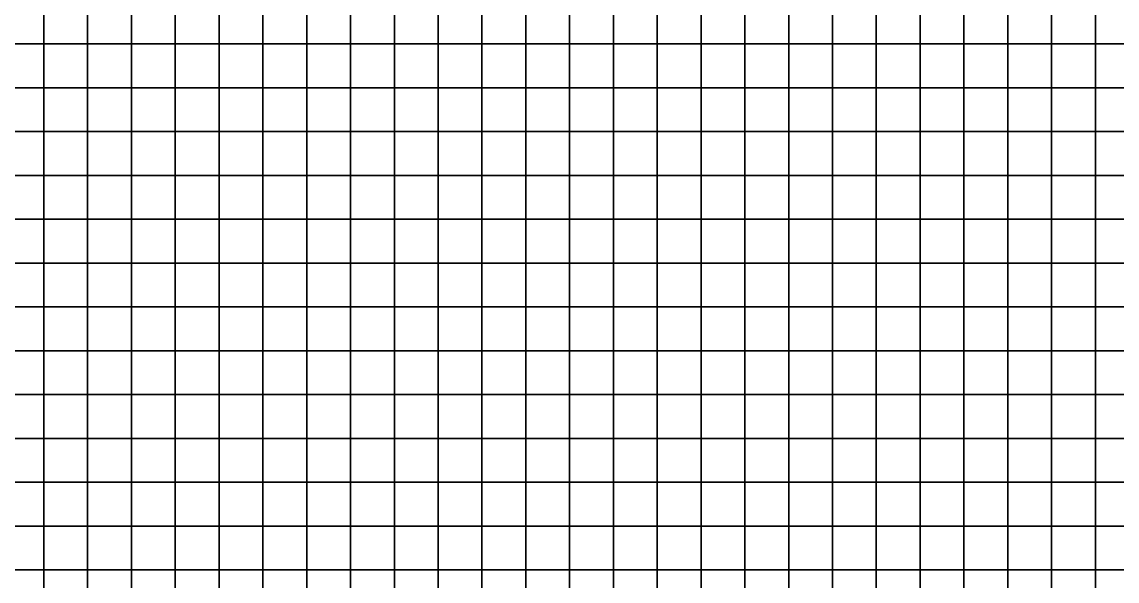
# Model space of a CAD drawing. Extents: x -32000 to 32000, y -32000 to 32000.
# Drawn here: x 320 to 16317, y -23843 to -15680 of the extents above; entities that cross this region are included whole.
import ezdxf

# ---------------------------------------------------------------- set-up
doc = ezdxf.new("R2010")
doc.units = 0

msp = doc.modelspace()

# ---------------------------------------------------------------- linework, layer by layer
at = {"color": 1}
for points in [[(0, -16000, 3322.4719), (640, -16000, 3743.3154), (640, -15360, 3744.3469), (0, -15360, 3295.3147)], [(640, -16000, 3743.3154), (1280, -16000, 3965.6455), (1280, -15360, 4172.8418), (640, -15360, 3744.3469)], [(1280, -16000, 3965.6455), (1920, -16000, 4228.9575), (1920, -15360, 4665.1421), (1280, -15360, 4172.8418)], [(1920, -16000, 4228.9575), (2559.9961, -16000, 4724.1167), (2559.9961, -15360, 5112.1948), (1920, -15360, 4665.1421)], [(2559.9961, -16000, 4724.1167), (3200, -16000, 5053.4829), (3200, -15360, 5310.2881), (2559.9961, -15360, 5112.1948)], [(3200, -16000, 5053.4829), (3840, -16000, 5204.1694), (3840, -15360, 5344.668), (3200, -15360, 5310.2881)], [(3840, -16000, 5204.1694), (4480, -16000, 5175.1489), (4480, -15360, 5139.6001), (3840, -15360, 5344.668)], [(4480, -16000, 5175.1489), (5120, -16000, 4936.2231), (5120, -15360, 4775.9131), (4480, -15360, 5139.6001)], [(5120, -16000, 4936.2231), (5760, -16000, 4782.208), (5760, -15360, 4650.2207), (5120, -15360, 4775.9131)], [(5760, -16000, 4782.208), (6399.9961, -16000, 4674.9688), (6399.9961, -15360, 4616.5952), (5760, -15360, 4650.2207)], [(6399.9961, -16000, 4674.9688), (7040, -16000, 4743.7866), (7040, -15360, 4615.27), (6399.9961, -15360, 4616.5952)], [(7040, -16000, 4743.7866), (7680, -16000, 4905.7861), (7680, -15360, 4710.7886), (7040, -15360, 4615.27)], [(7680, -16000, 4905.7861), (8320, -16000, 4837.8809), (8320, -15360, 4796.9106), (7680, -15360, 4710.7886)], [(8320, -16000, 4837.8809), (8960, -16000, 4660.4844), (8960, -15360, 4781.5615), (8320, -15360, 4796.9106)], [(8960, -16000, 4660.4844), (9600, -16000, 4389.3901), (9600, -15360, 4566.2861), (8960, -15360, 4781.5615)], [(9600, -16000, 4389.3901), (10239.9961, -16000, 4164.2495), (10239.9961, -15360, 4310.0435), (9600, -15360, 4566.2861)], [(10239.9961, -16000, 4164.2495), (10879.9961, -16000, 4037.9917), (10879.9961, -15360, 4078.7285), (10239.9961, -15360, 4310.0435)], [(10879.9961, -16000, 4037.9917), (11520, -16000, 4024.9473), (11520, -15360, 4028.1472), (10879.9961, -15360, 4078.7285)], [(11520, -16000, 4024.9473), (12160, -16000, 4026.2725), (12160, -15360, 4029.4727), (11520, -15360, 4028.1472)], [(12160, -16000, 4026.2725), (12800, -16000, 4088.343), (12800, -15360, 4057.9089), (12160, -15360, 4029.4727)], [(12800, -16000, 4088.343), (13440, -16000, 4213.4424), (13440, -15360, 4149.7129), (12800, -15360, 4057.9089)], [(13440, -16000, 4213.4424), (14079.9961, -16000, 4277.8579), (14079.9961, -15360, 4300.4595), (13440, -15360, 4149.7129)], [(14079.9961, -16000, 4277.8579), (14719.9961, -16000, 4296.0195), (14719.9961, -15360, 4500.2432), (14079.9961, -15360, 4300.4595)], [(14719.9961, -16000, 4296.0195), (15360, -16000, 4269.3237), (15360, -15360, 4456.543), (14719.9961, -15360, 4500.2432)], [(15360, -16000, 4269.3237), (16000, -16000, 4167.4043), (16000, -15360, 4258.9121), (15360, -15360, 4456.543)], [(16000, -16000, 4167.4043), (16640, -16000, 4043.2969), (16640, -15360, 4107.3501), (16000, -15360, 4258.9121)], [(0, -16640, 3278.814), (640, -16640, 3703.8875), (640, -16000, 3743.3154), (0, -16000, 3322.4719)], [(640, -16640, 3703.8875), (1280, -16640, 4006.9683), (1280, -16000, 3965.6455), (640, -16000, 3743.3154)], [(1280, -16640, 4006.9683), (1920, -16640, 4136.2939), (1920, -16000, 4228.9575), (1280, -16000, 3965.6455)], [(1920, -16640, 4136.2939), (2559.9961, -16640, 4435.873), (2559.9961, -16000, 4724.1167), (1920, -16000, 4228.9575)], [(2559.9961, -16640, 4435.873), (3200, -16640, 4639.8369), (3200, -16000, 5053.4829), (2559.9961, -16000, 4724.1167)], [(3200, -16640, 4639.8369), (3840, -16640, 4760.1309), (3840, -16000, 5204.1694), (3200, -16000, 5053.4829)], [(3840, -16640, 4760.1309), (4480, -16640, 4902.7231), (4480, -16000, 5175.1489), (3840, -16000, 5204.1694)], [(4480, -16640, 4902.7231), (5120, -16640, 4939.9668), (5120, -16000, 4936.2231), (4480, -16000, 5175.1489)], [(5120, -16640, 4939.9668), (5760, -16640, 4845.3247), (5760, -16000, 4782.208), (5120, -16000, 4936.2231)], [(5760, -16640, 4845.3247), (6399.9961, -16640, 4773.5332), (6399.9961, -16000, 4674.9688), (5760, -16000, 4782.208)], [(6399.9961, -16640, 4773.5332), (7040, -16640, 4953.8311), (7040, -16000, 4743.7866), (6399.9961, -16000, 4674.9688)], [(7040, -16640, 4953.8311), (7680, -16640, 4975.6592), (7680, -16000, 4905.7861), (7040, -16000, 4743.7866)], [(7680, -16640, 4975.6592), (8320, -16640, 4564.3179), (8320, -16000, 4837.8809), (7680, -16000, 4905.7861)], [(8320, -16640, 4564.3179), (8960, -16640, 4231.5073), (8960, -16000, 4660.4844), (8320, -16000, 4837.8809)], [(8960, -16640, 4231.5073), (9600, -16640, 4136.9106), (9600, -16000, 4389.3901), (8960, -16000, 4660.4844)], [(9600, -16640, 4136.9106), (10239.9961, -16640, 4094.7117), (10239.9961, -16000, 4164.2495), (9600, -16000, 4389.3901)], [(10239.9961, -16640, 4094.7117), (10879.9961, -16640, 4031.1897), (10879.9961, -16000, 4037.9917), (10239.9961, -16000, 4164.2495)], [(10879.9961, -16640, 4031.1897), (11520, -16640, 4021.7473), (11520, -16000, 4024.9473), (10879.9961, -16000, 4037.9917)], [(11520, -16640, 4021.7473), (12160, -16640, 4044.6033), (12160, -16000, 4026.2725), (11520, -16000, 4024.9473)], [(12160, -16640, 4044.6033), (12800, -16640, 4174.6201), (12800, -16000, 4088.343), (12160, -16000, 4026.2725)], [(12800, -16640, 4174.6201), (13440, -16640, 4160.9663), (13440, -16000, 4213.4424), (12800, -16000, 4088.343)], [(13440, -16640, 4160.9663), (14079.9961, -16640, 4039.9929), (14079.9961, -16000, 4277.8579), (13440, -16000, 4213.4424)], [(14079.9961, -16640, 4039.9929), (14719.9961, -16640, 3899.9045), (14719.9961, -16000, 4296.0195), (14079.9961, -16000, 4277.8579)], [(14719.9961, -16640, 3899.9045), (15360, -16640, 3880.4951), (15360, -16000, 4269.3237), (14719.9961, -16000, 4296.0195)], [(15360, -16640, 3880.4951), (16000, -16640, 3868.4822), (16000, -16000, 4167.4043), (15360, -16000, 4269.3237)], [(16000, -16640, 3868.4822), (16640, -16640, 3800.4749), (16640, -16000, 4043.2969), (16000, -16000, 4167.4043)], [(0, -17280, 3163.3669), (640, -17280, 3473.2761), (640, -16640, 3703.8875), (0, -16640, 3278.814)], [(640, -17280, 3473.2761), (1280, -17280, 3941.7231), (1280, -16640, 4006.9683), (640, -16640, 3703.8875)], [(1280, -17280, 3941.7231), (1920, -17280, 4298.813), (1920, -16640, 4136.2939), (1280, -16640, 4006.9683)], [(1920, -17280, 4298.813), (2559.9961, -17280, 4364.1558), (2559.9961, -16640, 4435.873), (1920, -16640, 4136.2939)], [(2559.9961, -17280, 4364.1558), (3200, -17280, 4347.6357), (3200, -16640, 4639.8369), (2559.9961, -16640, 4435.873)], [(3200, -17280, 4347.6357), (3840, -17280, 4409.2256), (3840, -16640, 4760.1309), (3200, -16640, 4639.8369)], [(3840, -17280, 4409.2256), (4480, -17280, 4558.4575), (4480, -16640, 4902.7231), (3840, -16640, 4760.1309)], [(4480, -17280, 4558.4575), (5120, -17280, 4702.2427), (5120, -16640, 4939.9668), (4480, -16640, 4902.7231)], [(5120, -17280, 4702.2427), (5760, -17280, 4723.98), (5760, -16640, 4845.3247), (5120, -16640, 4939.9668)], [(5760, -17280, 4723.98), (6399.9961, -17280, 4682.6738), (6399.9961, -16640, 4773.5332), (5760, -16640, 4845.3247)], [(6399.9961, -17280, 4682.6738), (7040, -17280, 4843.0195), (7040, -16640, 4953.8311), (6399.9961, -16640, 4773.5332)], [(7040, -17280, 4843.0195), (7680, -17280, 4646.1162), (7680, -16640, 4975.6592), (7040, -16640, 4953.8311)], [(7680, -17280, 4646.1162), (8320, -17280, 4183.415), (8320, -16640, 4564.3179), (7680, -16640, 4975.6592)], [(8320, -17280, 4183.415), (8960, -17280, 4027.3262), (8960, -16640, 4231.5073), (8320, -16640, 4564.3179)], [(8960, -17280, 4027.3262), (9600, -17280, 4059.3633), (9600, -16640, 4136.9106), (8960, -16640, 4231.5073)], [(9600, -17280, 4059.3633), (10239.9961, -17280, 4038.1917), (10239.9961, -16640, 4094.7117), (9600, -16640, 4136.9106)], [(10239.9961, -17280, 4038.1917), (10879.9961, -17280, 3989.4673), (10879.9961, -16640, 4031.1897), (10239.9961, -16640, 4094.7117)], [(10879.9961, -17280, 3989.4673), (11520, -17280, 3994.229), (11520, -16640, 4021.7473), (10879.9961, -16640, 4031.1897)], [(11520, -17280, 3994.229), (12160, -17280, 4026.7136), (12160, -16640, 4044.6033), (11520, -16640, 4021.7473)], [(12160, -17280, 4026.7136), (12800, -17280, 4026.228), (12800, -16640, 4174.6201), (12160, -16640, 4044.6033)], [(12800, -17280, 4026.228), (13440, -17280, 3912.7795), (13440, -16640, 4160.9663), (12800, -16640, 4174.6201)], [(13440, -17280, 3912.7795), (14079.9961, -17280, 3803.7759), (14079.9961, -16640, 4039.9929), (13440, -16640, 4160.9663)], [(14079.9961, -17280, 3803.7759), (14719.9961, -17280, 3656.4209), (14719.9961, -16640, 3899.9045), (14079.9961, -16640, 4039.9929)], [(14719.9961, -17280, 3656.4209), (15360, -17280, 3578.5305), (15360, -16640, 3880.4951), (14719.9961, -16640, 3899.9045)], [(15360, -17280, 3578.5305), (16000, -17280, 3636.9434), (16000, -16640, 3868.4822), (15360, -16640, 3880.4951)], [(16000, -17280, 3636.9434), (16640, -17280, 3733.1252), (16640, -16640, 3800.4749), (16000, -16640, 3868.4822)], [(0, -17920, 3042.105), (640, -17920, 3291.7488), (640, -17280, 3473.2761), (0, -17280, 3163.3669)], [(640, -17920, 3291.7488), (1280, -17920, 3731.8101), (1280, -17280, 3941.7231), (640, -17280, 3473.2761)], [(1280, -17920, 3731.8101), (1920, -17920, 4163.2793), (1920, -17280, 4298.813), (1280, -17280, 3941.7231)], [(1920, -17920, 4163.2793), (2559.9961, -17920, 4313.561), (2559.9961, -17280, 4364.1558), (1920, -17280, 4298.813)], [(2559.9961, -17920, 4313.561), (3200, -17920, 4307.0244), (3200, -17280, 4347.6357), (2559.9961, -17280, 4364.1558)], [(3200, -17920, 4307.0244), (3840, -17920, 4330.7729), (3840, -17280, 4409.2256), (3200, -17280, 4347.6357)], [(3840, -17920, 4330.7729), (4480, -17920, 4432.6304), (4480, -17280, 4558.4575), (3840, -17280, 4409.2256)], [(4480, -17920, 4432.6304), (5120, -17920, 4436.1816), (5120, -17280, 4702.2427), (4480, -17280, 4558.4575)], [(5120, -17920, 4436.1816), (5760, -17920, 4422.8159), (5760, -17280, 4723.98), (5120, -17280, 4702.2427)], [(5760, -17920, 4422.8159), (6399.9961, -17920, 4455.1899), (6399.9961, -17280, 4682.6738), (5760, -17280, 4723.98)], [(6399.9961, -17920, 4455.1899), (7040, -17920, 4528.5049), (7040, -17280, 4843.0195), (6399.9961, -17280, 4682.6738)], [(7040, -17920, 4528.5049), (7680, -17920, 4370.8521), (7680, -17280, 4646.1162), (7040, -17280, 4843.0195)], [(7680, -17920, 4370.8521), (8320, -17920, 4136.0356), (8320, -17280, 4183.415), (7680, -17280, 4646.1162)], [(8320, -17920, 4136.0356), (8960, -17920, 4064.3242), (8960, -17280, 4027.3262), (8320, -17280, 4183.415)], [(8960, -17920, 4064.3242), (9600, -17920, 3964.6187), (9600, -17280, 4059.3633), (8960, -17280, 4027.3262)], [(9600, -17920, 3964.6187), (10239.9961, -17920, 3837.1433), (10239.9961, -17280, 4038.1917), (9600, -17280, 4059.3633)], [(10239.9961, -17920, 3837.1433), (10879.9961, -17920, 3836.676), (10879.9961, -17280, 3989.4673), (10239.9961, -17280, 4038.1917)], [(10879.9961, -17920, 3836.676), (11520, -17920, 3861.2671), (11520, -17280, 3994.229), (10879.9961, -17280, 3989.4673)], [(11520, -17920, 3861.2671), (12160, -17920, 3820.4475), (12160, -17280, 4026.7136), (11520, -17280, 3994.229)], [(12160, -17920, 3820.4475), (12800, -17920, 3835.3354), (12800, -17280, 4026.228), (12160, -17280, 4026.7136)], [(12800, -17920, 3835.3354), (13440, -17920, 3806.0386), (13440, -17280, 3912.7795), (12800, -17280, 4026.228)], [(13440, -17920, 3806.0386), (14079.9961, -17920, 3636.4863), (14079.9961, -17280, 3803.7759), (13440, -17280, 3912.7795)], [(14079.9961, -17920, 3636.4863), (14719.9961, -17920, 3532.4424), (14719.9961, -17280, 3656.4209), (14079.9961, -17280, 3803.7759)], [(14719.9961, -17920, 3532.4424), (15360, -17920, 3557.7319), (15360, -17280, 3578.5305), (14719.9961, -17280, 3656.4209)], [(15360, -17920, 3557.7319), (16000, -17920, 3518.7813), (16000, -17280, 3636.9434), (15360, -17280, 3578.5305)], [(16000, -17920, 3518.7813), (16640, -17920, 3530.6458), (16640, -17280, 3733.1252), (16000, -17280, 3636.9434)], [(0, -18560, 3003.74), (640, -18560, 3230.051), (640, -17920, 3291.7488), (0, -17920, 3042.105)], [(640, -18560, 3230.051), (1280, -18560, 3389.1052), (1280, -17920, 3731.8101), (640, -17920, 3291.7488)], [(1280, -18560, 3389.1052), (1920, -18560, 3737.4917), (1920, -17920, 4163.2793), (1280, -17920, 3731.8101)], [(1920, -18560, 3737.4917), (2559.9961, -18560, 4191.0146), (2559.9961, -17920, 4313.561), (1920, -17920, 4163.2793)], [(2559.9961, -18560, 4191.0146), (3200, -18560, 4344.8872), (3200, -17920, 4307.0244), (2559.9961, -17920, 4313.561)], [(3200, -18560, 4344.8872), (3840, -18560, 4264.9717), (3840, -17920, 4330.7729), (3200, -17920, 4307.0244)], [(3840, -18560, 4264.9717), (4480, -18560, 4161.4121), (4480, -17920, 4432.6304), (3840, -17920, 4330.7729)], [(4480, -18560, 4161.4121), (5120, -18560, 3995.6765), (5120, -17920, 4436.1816), (4480, -17920, 4432.6304)], [(5120, -18560, 3995.6765), (5760, -18560, 3913.6082), (5760, -17920, 4422.8159), (5120, -17920, 4436.1816)], [(5760, -18560, 3913.6082), (6399.9961, -18560, 4066.5962), (6399.9961, -17920, 4455.1899), (5760, -17920, 4422.8159)], [(6399.9961, -18560, 4066.5962), (7040, -18560, 4080.127), (7040, -17920, 4528.5049), (6399.9961, -17920, 4455.1899)], [(7040, -18560, 4080.127), (7680, -18560, 4057.2524), (7680, -17920, 4370.8521), (7040, -17920, 4528.5049)], [(7680, -18560, 4057.2524), (8320, -18560, 4130.9639), (8320, -17920, 4136.0356), (7680, -17920, 4370.8521)], [(8320, -18560, 4130.9639), (8960, -18560, 4052.0386), (8960, -17920, 4064.3242), (8320, -17920, 4136.0356)], [(8960, -18560, 4052.0386), (9600, -18560, 3862.4539), (9600, -17920, 3964.6187), (8960, -17920, 4064.3242)], [(9600, -18560, 3862.4539), (10239.9961, -18560, 3773.2139), (10239.9961, -17920, 3837.1433), (9600, -17920, 3964.6187)], [(10239.9961, -18560, 3773.2139), (10879.9961, -18560, 3734.3289), (10879.9961, -17920, 3836.676), (10239.9961, -17920, 3837.1433)], [(10879.9961, -18560, 3734.3289), (11520, -18560, 3650.521), (11520, -17920, 3861.2671), (10879.9961, -17920, 3836.676)], [(11520, -18560, 3650.521), (12160, -18560, 3586.7744), (12160, -17920, 3820.4475), (11520, -17920, 3861.2671)], [(12160, -18560, 3586.7744), (12800, -18560, 3647.0708), (12800, -17920, 3835.3354), (12160, -17920, 3820.4475)], [(12800, -18560, 3647.0708), (13440, -18560, 3603.6541), (13440, -17920, 3806.0386), (12800, -17920, 3835.3354)], [(13440, -18560, 3603.6541), (14079.9961, -18560, 3397.0615), (14079.9961, -17920, 3636.4863), (13440, -17920, 3806.0386)], [(14079.9961, -18560, 3397.0615), (14719.9961, -18560, 3348.4248), (14719.9961, -17920, 3532.4424), (14079.9961, -17920, 3636.4863)], [(14719.9961, -18560, 3348.4248), (15360, -18560, 3478.8047), (15360, -17920, 3557.7319), (14719.9961, -17920, 3532.4424)], [(15360, -18560, 3478.8047), (16000, -18560, 3388.9114), (16000, -17920, 3518.7813), (15360, -17920, 3557.7319)], [(16000, -18560, 3388.9114), (16640, -18560, 3164.7986), (16640, -17920, 3530.6458), (16000, -17920, 3518.7813)], [(0, -19200, 2953.4824), (640, -19200, 3013.0583), (640, -18560, 3230.051), (0, -18560, 3003.74)], [(640, -19200, 3013.0583), (1280, -19200, 3014.5308), (1280, -18560, 3389.1052), (640, -18560, 3230.051)], [(1280, -19200, 3014.5308), (1920, -19200, 3276.7903), (1920, -18560, 3737.4917), (1280, -18560, 3389.1052)], [(1920, -19200, 3276.7903), (2559.9961, -19200, 3797.0527), (2559.9961, -18560, 4191.0146), (1920, -18560, 3737.4917)], [(2559.9961, -19200, 3797.0527), (3200, -19200, 4164.7461), (3200, -18560, 4344.8872), (2559.9961, -18560, 4191.0146)], [(3200, -19200, 4164.7461), (3840, -19200, 4041.2732), (3840, -18560, 4264.9717), (3200, -18560, 4344.8872)], [(3840, -19200, 4041.2732), (4480, -19200, 3801.1909), (4480, -18560, 4161.4121), (3840, -18560, 4264.9717)], [(4480, -19200, 3801.1909), (5120, -19200, 3680.2727), (5120, -18560, 3995.6765), (4480, -18560, 4161.4121)], [(5120, -19200, 3680.2727), (5760, -19200, 3516.0698), (5760, -18560, 3913.6082), (5120, -18560, 3995.6765)], [(5760, -19200, 3516.0698), (6399.9961, -19200, 3615.124), (6399.9961, -18560, 4066.5962), (5760, -18560, 3913.6082)], [(6399.9961, -19200, 3615.124), (7040, -19200, 3576.7524), (7040, -18560, 4080.127), (6399.9961, -18560, 4066.5962)], [(7040, -19200, 3576.7524), (7680, -19200, 3525.5112), (7680, -18560, 4057.2524), (7040, -18560, 4080.127)], [(7680, -19200, 3525.5112), (8320, -19200, 3767.1348), (8320, -18560, 4130.9639), (7680, -18560, 4057.2524)], [(8320, -19200, 3767.1348), (8960, -19200, 3722.5598), (8960, -18560, 4052.0386), (8320, -18560, 4130.9639)], [(8960, -19200, 3722.5598), (9600, -19200, 3624.6284), (9600, -18560, 3862.4539), (8960, -18560, 4052.0386)], [(9600, -19200, 3624.6284), (10239.9961, -19200, 3783.2168), (10239.9961, -18560, 3773.2139), (9600, -18560, 3862.4539)], [(10239.9961, -19200, 3783.2168), (10879.9961, -19200, 3740.8286), (10879.9961, -18560, 3734.3289), (10239.9961, -18560, 3773.2139)], [(10879.9961, -19200, 3740.8286), (11520, -19200, 3576.5876), (11520, -18560, 3650.521), (10879.9961, -18560, 3734.3289)], [(11520, -19200, 3576.5876), (12160, -19200, 3533.7092), (12160, -18560, 3586.7744), (11520, -18560, 3650.521)], [(12160, -19200, 3533.7092), (12800, -19200, 3547.2466), (12800, -18560, 3647.0708), (12160, -18560, 3586.7744)], [(12800, -19200, 3547.2466), (13440, -19200, 3579.7104), (13440, -18560, 3603.6541), (12800, -18560, 3647.0708)], [(13440, -19200, 3579.7104), (14079.9961, -19200, 3457.2646), (14079.9961, -18560, 3397.0615), (13440, -18560, 3603.6541)], [(14079.9961, -19200, 3457.2646), (14719.9961, -19200, 3326.4697), (14719.9961, -18560, 3348.4248), (14079.9961, -18560, 3397.0615)], [(14719.9961, -19200, 3326.4697), (15360, -19200, 3311.3582), (15360, -18560, 3478.8047), (14719.9961, -18560, 3348.4248)], [(15360, -19200, 3311.3582), (16000, -19200, 3169.9473), (16000, -18560, 3388.9114), (15360, -18560, 3478.8047)], [(16000, -19200, 3169.9473), (16640, -19200, 2970.7688), (16640, -18560, 3164.7986), (16000, -18560, 3388.9114)], [(0, -19840, 2892.384), (640, -19840, 2896.5232), (640, -19200, 3013.0583), (0, -19200, 2953.4824)], [(640, -19840, 2896.5232), (1280, -19840, 2924.0759), (1280, -19200, 3014.5308), (640, -19200, 3013.0583)], [(1280, -19840, 2924.0759), (1920, -19840, 3127.4163), (1920, -19200, 3276.7903), (1280, -19200, 3014.5308)], [(1920, -19840, 3127.4163), (2559.9961, -19840, 3618.3254), (2559.9961, -19200, 3797.0527), (1920, -19200, 3276.7903)], [(2559.9961, -19840, 3618.3254), (3200, -19840, 4074.0974), (3200, -19200, 4164.7461), (2559.9961, -19200, 3797.0527)], [(3200, -19840, 4074.0974), (3840, -19840, 3935.2422), (3840, -19200, 4041.2732), (3200, -19200, 4164.7461)], [(3840, -19840, 3935.2422), (4480, -19840, 3667.6685), (4480, -19200, 3801.1909), (3840, -19200, 4041.2732)], [(4480, -19840, 3667.6685), (5120, -19840, 3588.4434), (5120, -19200, 3680.2727), (4480, -19200, 3801.1909)], [(5120, -19840, 3588.4434), (5760, -19840, 3374.3408), (5760, -19200, 3516.0698), (5120, -19200, 3680.2727)], [(5760, -19840, 3374.3408), (6399.9961, -19840, 3315.5601), (6399.9961, -19200, 3615.124), (5760, -19200, 3516.0698)], [(6399.9961, -19840, 3315.5601), (7040, -19840, 3119.6145), (7040, -19200, 3576.7524), (6399.9961, -19200, 3615.124)], [(7040, -19840, 3119.6145), (7680, -19840, 3049.7937), (7680, -19200, 3525.5112), (7040, -19200, 3576.7524)], [(7680, -19840, 3049.7937), (8320, -19840, 3289.3738), (8320, -19200, 3767.1348), (7680, -19200, 3525.5112)], [(8320, -19840, 3289.3738), (8960, -19840, 3316.9014), (8960, -19200, 3722.5598), (8320, -19200, 3767.1348)], [(8960, -19840, 3316.9014), (9600, -19840, 3322.3091), (9600, -19200, 3624.6284), (8960, -19200, 3722.5598)], [(9600, -19840, 3322.3091), (10239.9961, -19840, 3501.2227), (10239.9961, -19200, 3783.2168), (9600, -19200, 3624.6284)], [(10239.9961, -19840, 3501.2227), (10879.9961, -19840, 3633.7234), (10879.9961, -19200, 3740.8286), (10239.9961, -19200, 3783.2168)], [(10879.9961, -19840, 3633.7234), (11520, -19840, 3635.0132), (11520, -19200, 3576.5876), (10879.9961, -19200, 3740.8286)], [(11520, -19840, 3635.0132), (12160, -19840, 3558.9763), (12160, -19200, 3533.7092), (11520, -19200, 3576.5876)], [(12160, -19840, 3558.9763), (12800, -19840, 3497.0256), (12800, -19200, 3547.2466), (12160, -19200, 3533.7092)], [(12800, -19840, 3497.0256), (13440, -19840, 3602.7805), (13440, -19200, 3579.7104), (12800, -19200, 3547.2466)], [(13440, -19840, 3602.7805), (14079.9961, -19840, 3691.2307), (14079.9961, -19200, 3457.2646), (13440, -19200, 3579.7104)], [(14079.9961, -19840, 3691.2307), (14719.9961, -19840, 3633.7983), (14719.9961, -19200, 3326.4697), (14079.9961, -19200, 3457.2646)], [(14719.9961, -19840, 3633.7983), (15360, -19840, 3452.8489), (15360, -19200, 3311.3582), (14719.9961, -19200, 3326.4697)], [(15360, -19840, 3452.8489), (16000, -19840, 3126.1724), (16000, -19200, 3169.9473), (15360, -19200, 3311.3582)], [(16000, -19840, 3126.1724), (16640, -19840, 2940.8376), (16640, -19200, 2970.7688), (16000, -19200, 3169.9473)], [(0, -20480, 2894.0176), (640, -20480, 2903.0356), (640, -19840, 2896.5232), (0, -19840, 2892.384)], [(640, -20480, 2903.0356), (1280, -20480, 3050.4224), (1280, -19840, 2924.0759), (640, -19840, 2896.5232)], [(1280, -20480, 3050.4224), (1920, -20480, 3361.4026), (1920, -19840, 3127.4163), (1280, -19840, 2924.0759)], [(1920, -20480, 3361.4026), (2559.9961, -20480, 3894.3149), (2559.9961, -19840, 3618.3254), (1920, -19840, 3127.4163)], [(2559.9961, -20480, 3894.3149), (3200, -20480, 4258.5815), (3200, -19840, 4074.0974), (2559.9961, -19840, 3618.3254)], [(3200, -20480, 4258.5815), (3840, -20480, 4059.0164), (3840, -19840, 3935.2422), (3200, -19840, 4074.0974)], [(3840, -20480, 4059.0164), (4480, -20480, 3793.1416), (4480, -19840, 3667.6685), (3840, -19840, 3935.2422)], [(4480, -20480, 3793.1416), (5120, -20480, 3630.3562), (5120, -19840, 3588.4434), (4480, -19840, 3667.6685)], [(5120, -20480, 3630.3562), (5760, -20480, 3286.5532), (5760, -19840, 3374.3408), (5120, -19840, 3588.4434)], [(5760, -20480, 3286.5532), (6399.9961, -20480, 2980.6697), (6399.9961, -19840, 3315.5601), (5760, -19840, 3374.3408)], [(6399.9961, -20480, 2980.6697), (7040, -20480, 2730.1929), (7040, -19840, 3119.6145), (6399.9961, -19840, 3315.5601)], [(7040, -20480, 2730.1929), (7680, -20480, 2638.2419), (7680, -19840, 3049.7937), (7040, -19840, 3119.6145)], [(7680, -20480, 2638.2419), (8320, -20480, 2878.5332), (8320, -19840, 3289.3738), (7680, -19840, 3049.7937)], [(8320, -20480, 2878.5332), (8960, -20480, 3065.7764), (8960, -19840, 3316.9014), (8320, -19840, 3289.3738)], [(8960, -20480, 3065.7764), (9600, -20480, 3167.5144), (9600, -19840, 3322.3091), (8960, -19840, 3316.9014)], [(9600, -20480, 3167.5144), (10239.9961, -20480, 3262.9536), (10239.9961, -19840, 3501.2227), (9600, -19840, 3322.3091)], [(10239.9961, -20480, 3262.9536), (10879.9961, -20480, 3341.8762), (10879.9961, -19840, 3633.7234), (10239.9961, -19840, 3501.2227)], [(10879.9961, -20480, 3341.8762), (11520, -20480, 3456.3762), (11520, -19840, 3635.0132), (10879.9961, -19840, 3633.7234)], [(11520, -20480, 3456.3762), (12160, -20480, 3427.4392), (12160, -19840, 3558.9763), (11520, -19840, 3635.0132)], [(12160, -20480, 3427.4392), (12800, -20480, 3362.7002), (12800, -19840, 3497.0256), (12160, -19840, 3558.9763)], [(12800, -20480, 3362.7002), (13440, -20480, 3438.3899), (13440, -19840, 3602.7805), (12800, -19840, 3497.0256)], [(13440, -20480, 3438.3899), (14079.9961, -20480, 3632.428), (14079.9961, -19840, 3691.2307), (13440, -19840, 3602.7805)], [(14079.9961, -20480, 3632.428), (14719.9961, -20480, 3740.4617), (14719.9961, -19840, 3633.7983), (14079.9961, -19840, 3691.2307)], [(14719.9961, -20480, 3740.4617), (15360, -20480, 3515.9375), (15360, -19840, 3452.8489), (14719.9961, -19840, 3633.7983)], [(15360, -20480, 3515.9375), (16000, -20480, 3152.563), (16000, -19840, 3126.1724), (15360, -19840, 3452.8489)], [(16000, -20480, 3152.563), (16640, -20480, 2998.6357), (16640, -19840, 2940.8376), (16000, -19840, 3126.1724)], [(0, -21120, 2895.9204), (640, -21120, 2919.0251), (640, -20480, 2903.0356), (0, -20480, 2894.0176)], [(640, -21120, 2919.0251), (1280, -21120, 3136.064), (1280, -20480, 3050.4224), (640, -20480, 2903.0356)], [(1280, -21120, 3136.064), (1920, -21120, 3544.4854), (1920, -20480, 3361.4026), (1280, -20480, 3050.4224)], [(1920, -21120, 3544.4854), (2559.9961, -21120, 4086.5776), (2559.9961, -20480, 3894.3149), (1920, -20480, 3361.4026)], [(2559.9961, -21120, 4086.5776), (3200, -21120, 4234.5317), (3200, -20480, 4258.5815), (2559.9961, -20480, 3894.3149)], [(3200, -21120, 4234.5317), (3840, -21120, 3901.6521), (3840, -20480, 4059.0164), (3200, -20480, 4258.5815)], [(3840, -21120, 3901.6521), (4480, -21120, 3609.5315), (4480, -20480, 3793.1416), (3840, -20480, 4059.0164)], [(4480, -21120, 3609.5315), (5120, -21120, 3432.0835), (5120, -20480, 3630.3562), (4480, -20480, 3793.1416)], [(5120, -21120, 3432.0835), (5760, -21120, 3084.2192), (5760, -20480, 3286.5532), (5120, -20480, 3630.3562)], [(5760, -21120, 3084.2192), (6399.9961, -21120, 2637.6416), (6399.9961, -20480, 2980.6697), (5760, -20480, 3286.5532)], [(6399.9961, -21120, 2637.6416), (7040, -21120, 2488.7153), (7040, -20480, 2730.1929), (6399.9961, -20480, 2980.6697)], [(7040, -21120, 2488.7153), (7680, -21120, 2503.1072), (7680, -20480, 2638.2419), (7040, -20480, 2730.1929)], [(7680, -21120, 2503.1072), (8320, -21120, 2681.199), (8320, -20480, 2878.5332), (7680, -20480, 2638.2419)], [(8320, -21120, 2681.199), (8960, -21120, 2839.7612), (8960, -20480, 3065.7764), (8320, -20480, 2878.5332)], [(8960, -21120, 2839.7612), (9600, -21120, 3022.5459), (9600, -20480, 3167.5144), (8960, -20480, 3065.7764)], [(9600, -21120, 3022.5459), (10239.9961, -21120, 3124.0535), (10239.9961, -20480, 3262.9536), (9600, -20480, 3167.5144)], [(10239.9961, -21120, 3124.0535), (10879.9961, -21120, 3107.1462), (10879.9961, -20480, 3341.8762), (10239.9961, -20480, 3262.9536)], [(10879.9961, -21120, 3107.1462), (11520, -21120, 3196.3706), (11520, -20480, 3456.3762), (10879.9961, -20480, 3341.8762)], [(11520, -21120, 3196.3706), (12160, -21120, 3271.2166), (12160, -20480, 3427.4392), (11520, -20480, 3456.3762)], [(12160, -21120, 3271.2166), (12800, -21120, 3316.7488), (12800, -20480, 3362.7002), (12160, -20480, 3427.4392)], [(12800, -21120, 3316.7488), (13440, -21120, 3352.718), (13440, -20480, 3438.3899), (12800, -20480, 3362.7002)], [(13440, -21120, 3352.718), (14079.9961, -21120, 3471.061), (14079.9961, -20480, 3632.428), (13440, -20480, 3438.3899)], [(14079.9961, -21120, 3471.061), (14719.9961, -21120, 3654.501), (14719.9961, -20480, 3740.4617), (14079.9961, -20480, 3632.428)], [(14719.9961, -21120, 3654.501), (15360, -21120, 3629.1348), (15360, -20480, 3515.9375), (14719.9961, -20480, 3740.4617)], [(15360, -21120, 3629.1348), (16000, -21120, 3317.3748), (16000, -20480, 3152.563), (15360, -20480, 3515.9375)], [(16000, -21120, 3317.3748), (16640, -21120, 3111.6379), (16640, -20480, 2998.6357), (16000, -20480, 3152.563)], [(0, -21760, 2897.7595), (640, -21760, 2936.9048), (640, -21120, 2919.0251), (0, -21120, 2895.9204)], [(640, -21760, 2936.9048), (1280, -21760, 3080.7051), (1280, -21120, 3136.064), (640, -21120, 2919.0251)], [(1280, -21760, 3080.7051), (1920, -21760, 3475.5229), (1920, -21120, 3544.4854), (1280, -21120, 3136.064)], [(1920, -21760, 3475.5229), (2559.9961, -21760, 3979.8115), (2559.9961, -21120, 4086.5776), (1920, -21120, 3544.4854)], [(2559.9961, -21760, 3979.8115), (3200, -21760, 3930.8789), (3200, -21120, 4234.5317), (2559.9961, -21120, 4086.5776)], [(3200, -21760, 3930.8789), (3840, -21760, 3477.0366), (3840, -21120, 3901.6521), (3200, -21120, 4234.5317)], [(3840, -21760, 3477.0366), (4480, -21760, 3185.9009), (4480, -21120, 3609.5315), (3840, -21120, 3901.6521)], [(4480, -21760, 3185.9009), (5120, -21760, 3041.4285), (5120, -21120, 3432.0835), (4480, -21120, 3609.5315)], [(5120, -21760, 3041.4285), (5760, -21760, 2767.8884), (5760, -21120, 3084.2192), (5120, -21120, 3432.0835)], [(5760, -21760, 2767.8884), (6399.9961, -21760, 2493.3977), (6399.9961, -21120, 2637.6416), (5760, -21120, 3084.2192)], [(6399.9961, -21760, 2493.3977), (7040, -21760, 2344.6926), (7040, -21120, 2488.7153), (6399.9961, -21120, 2637.6416)], [(7040, -21760, 2344.6926), (7680, -21760, 2344.5212), (7680, -21120, 2503.1072), (7040, -21120, 2488.7153)], [(7680, -21760, 2344.5212), (8320, -21760, 2443.2229), (8320, -21120, 2681.199), (7680, -21120, 2503.1072)], [(8320, -21760, 2443.2229), (8960, -21760, 2532.6062), (8960, -21120, 2839.7612), (8320, -21120, 2681.199)], [(8960, -21760, 2532.6062), (9600, -21760, 2797.6418), (9600, -21120, 3022.5459), (8960, -21120, 2839.7612)], [(9600, -21760, 2797.6418), (10239.9961, -21760, 2909.0928), (10239.9961, -21120, 3124.0535), (9600, -21120, 3022.5459)], [(10239.9961, -21760, 2909.0928), (10879.9961, -21760, 2946.5732), (10879.9961, -21120, 3107.1462), (10239.9961, -21120, 3124.0535)], [(10879.9961, -21760, 2946.5732), (11520, -21760, 3007.99), (11520, -21120, 3196.3706), (10879.9961, -21120, 3107.1462)], [(11520, -21760, 3007.99), (12160, -21760, 2990.1577), (12160, -21120, 3271.2166), (11520, -21120, 3196.3706)], [(12160, -21760, 2990.1577), (12800, -21760, 3136.8857), (12800, -21120, 3316.7488), (12160, -21120, 3271.2166)], [(12800, -21760, 3136.8857), (13440, -21760, 3210.7288), (13440, -21120, 3352.718), (12800, -21120, 3316.7488)], [(13440, -21760, 3210.7288), (14079.9961, -21760, 3255.7258), (14079.9961, -21120, 3471.061), (13440, -21120, 3352.718)], [(14079.9961, -21760, 3255.7258), (14719.9961, -21760, 3548.0786), (14719.9961, -21120, 3654.501), (14079.9961, -21120, 3471.061)], [(14719.9961, -21760, 3548.0786), (15360, -21760, 3793.0076), (15360, -21120, 3629.1348), (14719.9961, -21120, 3654.501)], [(15360, -21760, 3793.0076), (16000, -21760, 3641.5488), (16000, -21120, 3317.3748), (15360, -21120, 3629.1348)], [(16000, -21760, 3641.5488), (16640, -21760, 3215.7615), (16640, -21120, 3111.6379), (16000, -21120, 3317.3748)], [(0, -22400, 2900.8762), (640, -22400, 2916.1755), (640, -21760, 2936.9048), (0, -21760, 2897.7595)], [(640, -22400, 2916.1755), (1280, -22400, 3020.2979), (1280, -21760, 3080.7051), (640, -21760, 2936.9048)], [(1280, -22400, 3020.2979), (1920, -22400, 3375.7603), (1920, -21760, 3475.5229), (1280, -21760, 3080.7051)], [(1920, -22400, 3375.7603), (2559.9961, -22400, 3656.3206), (2559.9961, -21760, 3979.8115), (1920, -21760, 3475.5229)], [(2559.9961, -22400, 3656.3206), (3200, -22400, 3624.9492), (3200, -21760, 3930.8789), (2559.9961, -21760, 3979.8115)], [(3200, -22400, 3624.9492), (3840, -22400, 3378.4817), (3840, -21760, 3477.0366), (3200, -21760, 3930.8789)], [(3840, -22400, 3378.4817), (4480, -22400, 3144.5039), (4480, -21760, 3185.9009), (3840, -21760, 3477.0366)], [(4480, -22400, 3144.5039), (5120, -22400, 2966.1926), (5120, -21760, 3041.4285), (4480, -21760, 3185.9009)], [(5120, -22400, 2966.1926), (5760, -22400, 2587.6792), (5760, -21760, 2767.8884), (5120, -21760, 3041.4285)], [(5760, -22400, 2587.6792), (6399.9961, -22400, 2332.5229), (6399.9961, -21760, 2493.3977), (5760, -21760, 2767.8884)], [(6399.9961, -22400, 2332.5229), (7040, -22400, 2329.323), (7040, -21760, 2344.6926), (6399.9961, -21760, 2493.3977)], [(7040, -22400, 2329.323), (7680, -22400, 2326.123), (7680, -21760, 2344.5212), (7040, -21760, 2344.6926)], [(7680, -22400, 2326.123), (8320, -22400, 2322.9231), (8320, -21760, 2443.2229), (7680, -21760, 2344.5212)], [(8320, -22400, 2322.9231), (8960, -22400, 2348.1301), (8960, -21760, 2532.6062), (8320, -21760, 2443.2229)], [(8960, -22400, 2348.1301), (9600, -22400, 2457.4363), (9600, -21760, 2797.6418), (8960, -21760, 2532.6062)], [(9600, -22400, 2457.4363), (10239.9961, -22400, 2567.5957), (10239.9961, -21760, 2909.0928), (9600, -21760, 2797.6418)], [(10239.9961, -22400, 2567.5957), (10879.9961, -22400, 2574.8372), (10879.9961, -21760, 2946.5732), (10239.9961, -21760, 2909.0928)], [(10879.9961, -22400, 2574.8372), (11520, -22400, 2470.3213), (11520, -21760, 3007.99), (10879.9961, -21760, 2946.5732)], [(11520, -22400, 2470.3213), (12160, -22400, 2430.4028), (12160, -21760, 2990.1577), (11520, -21760, 3007.99)], [(12160, -22400, 2430.4028), (12800, -22400, 2676.4189), (12800, -21760, 3136.8857), (12160, -21760, 2990.1577)], [(12800, -22400, 2676.4189), (13440, -22400, 2635.2085), (13440, -21760, 3210.7288), (12800, -21760, 3136.8857)], [(13440, -22400, 2635.2085), (14079.9961, -22400, 2535.1885), (14079.9961, -21760, 3255.7258), (13440, -21760, 3210.7288)], [(14079.9961, -22400, 2535.1885), (14719.9961, -22400, 2928.3818), (14719.9961, -21760, 3548.0786), (14079.9961, -21760, 3255.7258)], [(14719.9961, -22400, 2928.3818), (15360, -22400, 3365.1062), (15360, -21760, 3793.0076), (14719.9961, -21760, 3548.0786)], [(15360, -22400, 3365.1062), (16000, -22400, 3485.627), (16000, -21760, 3641.5488), (15360, -21760, 3793.0076)], [(16000, -22400, 3485.627), (16640, -22400, 3066.6157), (16640, -21760, 3215.7615), (16000, -21760, 3641.5488)], [(0, -23040, 2904.6274), (640, -23040, 2909.4004), (640, -22400, 2916.1755), (0, -22400, 2900.8762)], [(640, -23040, 2909.4004), (1280, -23040, 2969.5562), (1280, -22400, 3020.2979), (640, -22400, 2916.1755)], [(1280, -23040, 2969.5562), (1920, -23040, 3265.8813), (1920, -22400, 3375.7603), (1280, -22400, 3020.2979)], [(1920, -23040, 3265.8813), (2559.9961, -23040, 3557.1128), (2559.9961, -22400, 3656.3206), (1920, -22400, 3375.7603)], [(2559.9961, -23040, 3557.1128), (3200, -23040, 3679.6799), (3200, -22400, 3624.9492), (2559.9961, -22400, 3656.3206)], [(3200, -23040, 3679.6799), (3840, -23040, 3605.1792), (3840, -22400, 3378.4817), (3200, -22400, 3624.9492)], [(3840, -23040, 3605.1792), (4480, -23040, 3315.0901), (4480, -22400, 3144.5039), (3840, -22400, 3378.4817)], [(4480, -23040, 3315.0901), (5120, -23040, 3085.1731), (5120, -22400, 2966.1926), (4480, -22400, 3144.5039)], [(5120, -23040, 3085.1731), (5760, -23040, 2716.0566), (5760, -22400, 2587.6792), (5120, -22400, 2966.1926)], [(5760, -23040, 2716.0566), (6399.9961, -23040, 2398.3892), (6399.9961, -22400, 2332.5229), (5760, -22400, 2587.6792)], [(6399.9961, -23040, 2398.3892), (7040, -23040, 2330.6484), (7040, -22400, 2329.323), (6399.9961, -22400, 2332.5229)], [(7040, -23040, 2330.6484), (7680, -23040, 2327.4485), (7680, -22400, 2326.123), (7040, -22400, 2329.323)], [(7680, -23040, 2327.4485), (8320, -23040, 2332.0337), (8320, -22400, 2322.9231), (7680, -22400, 2326.123)], [(8320, -23040, 2332.0337), (8960, -23040, 2318.3977), (8960, -22400, 2348.1301), (8320, -22400, 2322.9231)], [(8960, -23040, 2318.3977), (9600, -23040, 2151.511), (9600, -22400, 2457.4363), (8960, -22400, 2348.1301)], [(9600, -23040, 2151.511), (10239.9961, -23040, 2069.4829), (10239.9961, -22400, 2567.5957), (9600, -22400, 2457.4363)], [(10239.9961, -23040, 2069.4829), (10879.9961, -23040, 2128.6528), (10879.9961, -22400, 2574.8372), (10239.9961, -22400, 2567.5957)], [(10879.9961, -23040, 2128.6528), (11520, -23040, 1990.6046), (11520, -22400, 2470.3213), (10879.9961, -22400, 2574.8372)], [(11520, -23040, 1990.6046), (12160, -23040, 1996.1498), (12160, -22400, 2430.4028), (11520, -22400, 2470.3213)], [(12160, -23040, 1996.1498), (12800, -23040, 2211.0059), (12800, -22400, 2676.4189), (12160, -22400, 2430.4028)], [(12800, -23040, 2211.0059), (13440, -23040, 2021.5543), (13440, -22400, 2635.2085), (12800, -22400, 2676.4189)], [(13440, -23040, 2021.5543), (14079.9961, -23040, 1725.2753), (14079.9961, -22400, 2535.1885), (13440, -22400, 2635.2085)], [(14079.9961, -23040, 1725.2753), (14719.9961, -23040, 2045.5264), (14719.9961, -22400, 2928.3818), (14079.9961, -22400, 2535.1885)], [(14719.9961, -23040, 2045.5264), (15360, -23040, 2581.7151), (15360, -22400, 3365.1062), (14719.9961, -22400, 2928.3818)], [(15360, -23040, 2581.7151), (16000, -23040, 2941.9922), (16000, -22400, 3485.627), (15360, -22400, 3365.1062)], [(16000, -23040, 2941.9922), (16640, -23040, 2643.9343), (16640, -22400, 3066.6157), (16000, -22400, 3485.627)], [(0, -23680, 2908.511), (640, -23680, 2912.5688), (640, -23040, 2909.4004), (0, -23040, 2904.6274)], [(640, -23680, 2912.5688), (1280, -23680, 2961.8784), (1280, -23040, 2969.5562), (640, -23040, 2909.4004)], [(1280, -23680, 2961.8784), (1920, -23680, 3248.3296), (1920, -23040, 3265.8813), (1280, -23040, 2969.5562)], [(1920, -23680, 3248.3296), (2559.9961, -23680, 3601.0627), (2559.9961, -23040, 3557.1128), (1920, -23040, 3265.8813)], [(2559.9961, -23680, 3601.0627), (3200, -23680, 3754.1316), (3200, -23040, 3679.6799), (2559.9961, -23040, 3557.1128)], [(3200, -23680, 3754.1316), (3840, -23680, 3822.9155), (3840, -23040, 3605.1792), (3200, -23040, 3679.6799)], [(3840, -23680, 3822.9155), (4480, -23680, 3602.6875), (4480, -23040, 3315.0901), (3840, -23040, 3605.1792)], [(4480, -23680, 3602.6875), (5120, -23680, 3250.3601), (5120, -23040, 3085.1731), (4480, -23040, 3315.0901)], [(5120, -23680, 3250.3601), (5760, -23680, 2947.7405), (5760, -23040, 2716.0566), (5120, -23040, 3085.1731)], [(5760, -23680, 2947.7405), (6399.9961, -23680, 2664.387), (6399.9961, -23040, 2398.3892), (5760, -23040, 2716.0566)], [(6399.9961, -23680, 2664.387), (7040, -23680, 2490.9094), (7040, -23040, 2330.6484), (6399.9961, -23040, 2398.3892)], [(7040, -23680, 2490.9094), (7680, -23680, 2437.4685), (7680, -23040, 2327.4485), (7040, -23040, 2330.6484)], [(7680, -23680, 2437.4685), (8320, -23680, 2406.2495), (8320, -23040, 2332.0337), (7680, -23040, 2327.4485)], [(8320, -23680, 2406.2495), (8960, -23680, 2165.5552), (8960, -23040, 2318.3977), (8320, -23040, 2332.0337)], [(8960, -23680, 2165.5552), (9600, -23680, 1784.4388), (9600, -23040, 2151.511), (8960, -23040, 2318.3977)], [(9600, -23680, 1784.4388), (10239.9961, -23680, 1628.6266), (10239.9961, -23040, 2069.4829), (9600, -23040, 2151.511)], [(10239.9961, -23680, 1628.6266), (10879.9961, -23680, 1763.9191), (10879.9961, -23040, 2128.6528), (10239.9961, -23040, 2069.4829)], [(10879.9961, -23680, 1763.9191), (11520, -23680, 1811.8694), (11520, -23040, 1990.6046), (10879.9961, -23040, 2128.6528)], [(11520, -23680, 1811.8694), (12160, -23680, 1806.4207), (12160, -23040, 1996.1498), (11520, -23040, 1990.6046)], [(12160, -23680, 1806.4207), (12800, -23680, 1804.7625), (12800, -23040, 2211.0059), (12160, -23040, 1996.1498)], [(12800, -23680, 1804.7625), (13440, -23680, 1628.77), (13440, -23040, 2021.5543), (12800, -23040, 2211.0059)], [(13440, -23680, 1628.77), (14079.9961, -23680, 1261.2949), (14079.9961, -23040, 1725.2753), (13440, -23040, 2021.5543)], [(14079.9961, -23680, 1261.2949), (14719.9961, -23680, 1399.1633), (14719.9961, -23040, 2045.5264), (14079.9961, -23040, 1725.2753)], [(14719.9961, -23680, 1399.1633), (15360, -23680, 1887.6478), (15360, -23040, 2581.7151), (14719.9961, -23040, 2045.5264)], [(15360, -23680, 1887.6478), (16000, -23680, 2318.2007), (16000, -23040, 2941.9922), (15360, -23040, 2581.7151)], [(16000, -23680, 2318.2007), (16640, -23680, 2265.761), (16640, -23040, 2643.9343), (16000, -23040, 2941.9922)], [(0, -24320, 2912.3948), (640, -24320, 2914.0566), (640, -23680, 2912.5688), (0, -23680, 2908.511)], [(640, -24320, 2914.0566), (1280, -24320, 2956.0688), (1280, -23680, 2961.8784), (640, -23680, 2912.5688)], [(1280, -24320, 2956.0688), (1920, -24320, 3221.6289), (1920, -23680, 3248.3296), (1280, -23680, 2961.8784)], [(1920, -24320, 3221.6289), (2559.9961, -24320, 3522.6089), (2559.9961, -23680, 3601.0627), (1920, -23680, 3248.3296)], [(2559.9961, -24320, 3522.6089), (3200, -24320, 3640.9446), (3200, -23680, 3754.1316), (2559.9961, -23680, 3601.0627)], [(3200, -24320, 3640.9446), (3840, -24320, 3868.7622), (3840, -23680, 3822.9155), (3200, -23680, 3754.1316)], [(3840, -24320, 3868.7622), (4480, -24320, 3883.6487), (4480, -23680, 3602.6875), (3840, -23680, 3822.9155)], [(4480, -24320, 3883.6487), (5120, -24320, 3418.2339), (5120, -23680, 3250.3601), (4480, -23680, 3602.6875)], [(5120, -24320, 3418.2339), (5760, -24320, 2986.5654), (5760, -23680, 2947.7405), (5120, -23680, 3250.3601)], [(5760, -24320, 2986.5654), (6399.9961, -24320, 2722.593), (6399.9961, -23680, 2664.387), (5760, -23680, 2947.7405)], [(6399.9961, -24320, 2722.593), (7040, -24320, 2479.9734), (7040, -23680, 2490.9094), (6399.9961, -23680, 2664.387)], [(7040, -24320, 2479.9734), (7680, -24320, 2254.0396), (7680, -23680, 2437.4685), (7040, -23680, 2490.9094)], [(7680, -24320, 2254.0396), (8320, -24320, 2015.0933), (8320, -23680, 2406.2495), (7680, -23680, 2437.4685)], [(8320, -24320, 2015.0933), (8960, -24320, 1694.9137), (8960, -23680, 2165.5552), (8320, -23680, 2406.2495)], [(8960, -24320, 1694.9137), (9600, -24320, 1459.2749), (9600, -23680, 1784.4388), (8960, -23680, 2165.5552)], [(9600, -24320, 1459.2749), (10239.9961, -24320, 1367.6777), (10239.9961, -23680, 1628.6266), (9600, -23680, 1784.4388)], [(10239.9961, -24320, 1367.6777), (10879.9961, -24320, 1429.6306), (10879.9961, -23680, 1763.9191), (10239.9961, -23680, 1628.6266)], [(10879.9961, -24320, 1429.6306), (11520, -24320, 1551.0133), (11520, -23680, 1811.8694), (10879.9961, -23680, 1763.9191)], [(11520, -24320, 1551.0133), (12160, -24320, 1406.6929), (12160, -23680, 1806.4207), (11520, -23680, 1811.8694)], [(12160, -24320, 1406.6929), (12800, -24320, 1094.5688), (12800, -23680, 1804.7625), (12160, -23680, 1806.4207)], [(12800, -24320, 1094.5688), (13440, -24320, 1056.9572), (13440, -23680, 1628.77), (12800, -23680, 1804.7625)], [(13440, -24320, 1056.9572), (14079.9961, -24320, 1023.1096), (14079.9961, -23680, 1261.2949), (13440, -23680, 1628.77)], [(14079.9961, -24320, 1023.1096), (14719.9961, -24320, 1101.5035), (14719.9961, -23680, 1399.1633), (14079.9961, -23680, 1261.2949)], [(14719.9961, -24320, 1101.5035), (15360, -24320, 1332.1311), (15360, -23680, 1887.6478), (14719.9961, -23680, 1399.1633)], [(15360, -24320, 1332.1311), (16000, -24320, 1678.4899), (16000, -23680, 2318.2007), (15360, -23680, 1887.6478)], [(16000, -24320, 1678.4899), (16640, -24320, 1813.3165), (16640, -23680, 2265.761), (16000, -23680, 2318.2007)]]:
    msp.add_3dface(points, dxfattribs=at)

doc.saveas('drawing.dxf')
